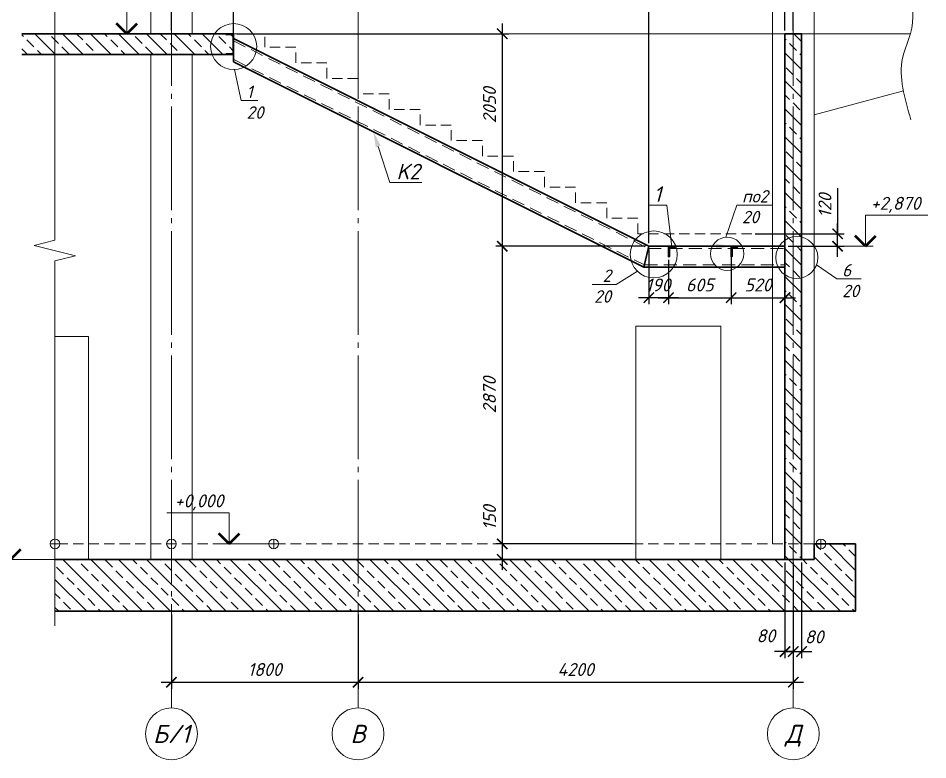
# Model space of a CAD drawing. Header units: millimetres. Extents: x -79646 to 95064, y -231229 to -58107.
# Drawn here: x -65507 to -56730, y -145789 to -138636 of the extents above; entities that cross this region are included whole.
import ezdxf
from ezdxf import colors
from ezdxf.entities.mleader import LeaderData, LeaderLine
from ezdxf.enums import TextEntityAlignment as Align
from ezdxf.math import Vec2, Vec3

# ---------------------------------------------------------------- set-up
doc = ezdxf.new("R2010")
doc.units = ezdxf.units.MM
doc.header["$PDMODE"] = 3
for name, pattern in [('DASHED2', [0.375, 0.25, -0.125]), ('GOST2.303 5', [24, 20, -1.5, 1, -1.5]), ('HIDDEN', [0.375, 0.25, -0.125])]:
    doc.linetypes.add(name, pattern=pattern)
doc.layers.get('0').update_dxf_attribs({"lineweight": 5})
doc.layers.get('Defpoints').update_dxf_attribs({"lineweight": 0})
for name, color, linetype, lineweight in [('#Dimensions', 7, 'Continuous', 9), ('#Бетон вид', 22, 'Continuous', 18), ('#Бетон разрез', 22, 'Continuous', 30), ('#Выноски', 7, 'Continuous', 15), ('#Оси', 7, 'Continuous', 9), ('#разм', 7, 'Continuous', 9), ('A-okno', 7, 'Continuous', 0), ('k_ Металл', 1, 'Continuous', 30), ('k_ Металл_вид', 1, 'Continuous', 18)]:
    doc.layers.add(name, color=color, linetype=linetype, lineweight=lineweight)
doc.layers.add('Штриховка', color=252, linetype='Continuous', lineweight=5, true_color=0x696969)
doc.styles.add('ESKDW', font='eskdw.shx', dxfattribs={"oblique": 15})
doc.styles.add('STEP PR', font='isocpeui.ttf')
doc.dimstyles.new('SPDS', dxfattribs={"dimscale": 50, "dimtxt": 2.5, "dimasz": 2, "dimexe": 1.25, "dimexo": 0.625, "dimtad": 1, "dimdec": 0, "dimrnd": 0.001, "dimtxsty": 'ESKDW', "dimblk": 'ARCHTICK', "dimcen": 2.5, "dimdle": 2, "dimclrd": 256, "dimclre": 256, "dimclrt": 7, "dimadec": 0, "dimazin": 2, "dimtfac": 0.75, "dimtdec": 0, "dimtmove": 1, "dimatfit": 3, "dimfxl": 1, "dimtolj": 1, "dimarcsym": 1})
doc.dimstyles.new('высотные отметки', dxfattribs={"dimtxt": 500, "dimasz": 100, "dimexe": 100, "dimexo": 0.625, "dimgap": 50, "dimtad": 1, "dimtih": 1, "dimtoh": 1, "dimdec": 3, "dimlfac": 0.001, "dimrnd": 0.005, "dimzin": 9, "dimtxsty": 'STEP PR', "dimblk": 'NONE', "dimcen": 100, "dimdle": 100, "dimse1": 1, "dimse2": 1, "dimsd1": 1, "dimsd2": 1, "dimadec": 0, "dimazin": 0, "dimtfac": 1, "dimtdec": 3, "dimtmove": 0, "dimatfit": 2, "dimldrblk": 'NONE', "dimfxl": 1, "dimarcsym": 0})

# ---------------------------------------------------------------- blocks, each defined once
blk = doc.blocks.new('*U20')
for p, q in [((0, 0), (0, 200)), ((0, 200), (76, 200)), ((5.2, 19.7), (5.2, 180.3)), ((72.2, 192.5), (14.3, 189.8)), ((76, 200), (76, 196.5)), ((76, 0), (0, 0)), ((72.2, 7.5), (14.3, 10.2)), ((76, 3.5), (76, 0))]:
    blk.add_line(p, q)
for centre, radius, start, end in [((14.7, 180.3), 9.5, 92.70236, 180), ((72, 196.5), 4, 272.70236, 360), ((14.7, 19.7), 9.5, 180, 267.29764), ((72, 3.5), 4, 0, 87.29764)]:
    blk.add_arc(centre, radius, start, end)
blk = doc.blocks.new('*U24')
at = {"color": 0, "linetype": 'ByBlock', "lineweight": -2}
for p, q in [((21.991, 0), (22.303, 1.25)), ((22.303, 1.25), (22.928, -1.25)), ((21.991, 0), (0, 0)), ((22.928, -1.25), (23.241, 0)), ((45.231, 0), (23.241, 0))]:
    blk.add_line(p, q, dxfattribs=at)
blk = doc.blocks.new('_ArchTick')
at = {"color": 0, "linetype": 'ByBlock', "const_width": 0.15}
blk.add_lwpolyline([(-0.5, -0.5), (0.5, 0.5)], dxfattribs=at)
blk = doc.blocks.new('*D30')
at = {"layer": '#Dimensions', "lineweight": -2, "transparency": 16777216}
for p, q in [((-64027.9, -144387.1), (-64027.9, -145103)), ((-62227.9, -144387.1), (-62227.9, -145103)), ((-64127.9, -145040.5), (-62127.9, -145040.5))]:
    blk.add_line(p, q, dxfattribs=at)
at = {"layer": 'Defpoints', "color": 0, "lineweight": 0, "transparency": 16777216}
for p in [(-64027.9, -144355.8), (-62227.9, -144355.8), (-62227.9, -145040.5)]:
    blk.add_point(p, dxfattribs=at)
at = {"layer": '#Dimensions', "lineweight": -2, "transparency": 16777216, "xscale": 100, "yscale": 100, "zscale": 100, "rotation": 180}
blk.add_blockref('_ArchTick', (-64027.9, -145040.5), dxfattribs=at)
at = {"layer": '#Dimensions', "lineweight": -2, "transparency": 16777216, "xscale": 100, "yscale": 100, "zscale": 100}
blk.add_blockref('_ArchTick', (-62227.9, -145040.5), dxfattribs=at)
at = {"layer": '#Dimensions', "transparency": 16777216, "insert": (-63127.9, -144918), "char_height": 125, "attachment_point": 5, "style": 'STEP PR'}
blk.add_mtext('\\A1;1800', dxfattribs=at)
blk = doc.blocks.new('*D31')
at = {"layer": '#Dimensions', "lineweight": -2, "transparency": 16777216}
for p, q in [((-62227.9, -144387.1), (-62227.9, -145103)), ((-58027.9, -144387.1), (-58027.9, -145103)), ((-62327.9, -145040.5), (-57927.9, -145040.5))]:
    blk.add_line(p, q, dxfattribs=at)
at = {"layer": 'Defpoints', "color": 0, "lineweight": 0, "transparency": 16777216}
for p in [(-62227.9, -144355.8), (-58027.9, -144355.8), (-58027.9, -145040.5)]:
    blk.add_point(p, dxfattribs=at)
at = {"layer": '#Dimensions', "lineweight": -2, "transparency": 16777216, "xscale": 100, "yscale": 100, "zscale": 100, "rotation": 180}
blk.add_blockref('_ArchTick', (-62227.9, -145040.5), dxfattribs=at)
at = {"layer": '#Dimensions', "lineweight": -2, "transparency": 16777216, "xscale": 100, "yscale": 100, "zscale": 100}
blk.add_blockref('_ArchTick', (-58027.9, -145040.5), dxfattribs=at)
at = {"layer": '#Dimensions', "transparency": 16777216, "insert": (-60127.9, -144918), "char_height": 125, "attachment_point": 5, "style": 'STEP PR'}
blk.add_mtext('\\A1;4200', dxfattribs=at)
blk = doc.blocks.new('*D29')
at = {"layer": 'Defpoints', "color": 0, "lineweight": 0, "ltscale": 3, "transparency": 16777216}
for p in [(4574327, -914160), (4576313, -914160, 0), (4576313, -924000)]:
    blk.add_point(p, dxfattribs=at)
at = {"layer": '#разм', "color": 0, "ltscale": 3, "transparency": 16777216, "insert": (4574872, -913360), "char_height": 250, "attachment_point": 5, "style": 'STEP PR'}
blk.add_mtext('+4,920', dxfattribs=at)
blk = doc.blocks.new('_None')
blk = doc.blocks.new('*D34')
at = {"layer": 'Defpoints', "color": 0, "lineweight": 0, "ltscale": 3, "transparency": 16777216}
for p in [(4574340, -924000), (4576313, -924000), (4576313, -924000, 0)]:
    blk.add_point(p, dxfattribs=at)
at = {"layer": '#разм', "color": 0, "ltscale": 3, "transparency": 16777216, "insert": (4574872, -923200), "char_height": 250, "attachment_point": 5, "style": 'STEP PR'}
blk.add_mtext('+0,000', dxfattribs=at)
blk = doc.blocks.new('*D39')
at = {"layer": 'Defpoints', "color": 0, "lineweight": 0, "ltscale": 3, "transparency": 16777216}
for p in [(4574313, -924300), (4576313, -924300, 0), (4576313, -924600)]:
    blk.add_point(p, dxfattribs=at)
at = {"layer": '#разм', "color": 0, "ltscale": 3, "transparency": 16777216, "insert": (4574821, -923500), "char_height": 250, "attachment_point": 5, "style": 'STEP PR'}
blk.add_mtext('-0,150', dxfattribs=at)
blk = doc.blocks.new('*D169')
at = {"layer": 'Defpoints', "color": 0, "lineweight": 0, "ltscale": 3, "transparency": 16777216}
for p in [(4576313, -918260, 0), (4577223, -918260), (4576313, -924000)]:
    blk.add_point(p, dxfattribs=at)
at = {"layer": '#разм', "color": 0, "ltscale": 3, "transparency": 16777216, "insert": (4577755, -917460), "char_height": 250, "attachment_point": 5, "style": 'STEP PR'}
blk.add_mtext('+2,870', dxfattribs=at)
blk = doc.blocks.new('*D41')
at = {"layer": '#Dimensions', "lineweight": -2, "transparency": 16777216}
for p, q in [((-57599.8, -140274.2), (-57599.8, -140715.8)), ((-57599.8, -140935.8), (-57599.8, -140615.8)), ((-58396.6, -140715.8), (-57537.3, -140715.8)), ((-58076.6, -140835.8), (-57537.3, -140835.8))]:
    blk.add_line(p, q, dxfattribs=at)
at = {"layer": 'Defpoints', "color": 0, "lineweight": 0, "transparency": 16777216}
for p in [(-58427.9, -140715.8), (-57599.8, -140715.8), (-58107.9, -140835.8)]:
    blk.add_point(p, dxfattribs=at)
at = {"layer": '#Dimensions', "lineweight": -2, "transparency": 16777216, "xscale": 100, "yscale": 100, "zscale": 100}
for p, rotation in [((-57599.8, -140715.8), 90), ((-57599.8, -140835.8), 270)]:
    blk.add_blockref('_ArchTick', p, dxfattribs=dict(at, rotation=rotation))
at = {"layer": '#Dimensions', "transparency": 16777216, "insert": (-57722.3, -140442.5), "char_height": 125, "attachment_point": 5, "rotation": 90, "style": 'STEP PR'}
blk.add_mtext('\\A1;120', dxfattribs=at)
blk = doc.blocks.new('*D53')
at = {"layer": '#Dimensions', "lineweight": -2, "transparency": 16777216}
for p, q in [((-58627.9, -140867.1), (-58627.9, -141393.7)), ((-58107.9, -140867.1), (-58107.9, -141393.7)), ((-58727.9, -141331.2), (-58007.9, -141331.2))]:
    blk.add_line(p, q, dxfattribs=at)
at = {"layer": 'Defpoints', "color": 0, "lineweight": 0, "transparency": 16777216}
for p in [(-58627.9, -140835.8), (-58107.9, -140835.8), (-58107.9, -141331.2)]:
    blk.add_point(p, dxfattribs=at)
at = {"layer": '#Dimensions', "lineweight": -2, "transparency": 16777216, "xscale": 100, "yscale": 100, "zscale": 100, "rotation": 180}
blk.add_blockref('_ArchTick', (-58627.9, -141331.2), dxfattribs=at)
at = {"layer": '#Dimensions', "lineweight": -2, "transparency": 16777216, "xscale": 100, "yscale": 100, "zscale": 100}
blk.add_blockref('_ArchTick', (-58107.9, -141331.2), dxfattribs=at)
at = {"layer": '#Dimensions', "transparency": 16777216, "insert": (-58367.9, -141208.7), "char_height": 125, "attachment_point": 5, "style": 'STEP PR'}
blk.add_mtext('\\A1;520', dxfattribs=at)
blk = doc.blocks.new('*D55')
at = {"layer": '#Dimensions', "lineweight": -2, "transparency": 16777216}
for p, q in [((-59422.1, -140867.1), (-59422.1, -141393.7)), ((-59232.1, -140967.1), (-59232.1, -141393.7)), ((-59132.1, -141331.2), (-59522.1, -141331.2))]:
    blk.add_line(p, q, dxfattribs=at)
at = {"layer": 'Defpoints', "color": 0, "lineweight": 0, "transparency": 16777216}
for p in [(-59422.1, -140835.8), (-59232.1, -140935.8), (-59422.1, -141331.2)]:
    blk.add_point(p, dxfattribs=at)
at = {"layer": '#Dimensions', "lineweight": -2, "transparency": 16777216, "xscale": 100, "yscale": 100, "zscale": 100, "rotation": 180}
blk.add_blockref('_ArchTick', (-59422.1, -141331.2), dxfattribs=at)
at = {"layer": '#Dimensions', "lineweight": -2, "transparency": 16777216, "xscale": 100, "yscale": 100, "zscale": 100}
blk.add_blockref('_ArchTick', (-59232.1, -141331.2), dxfattribs=at)
at = {"layer": '#Dimensions', "transparency": 16777216, "insert": (-59332.1, -141208.7), "char_height": 125, "attachment_point": 5, "style": 'STEP PR'}
blk.add_mtext('\\A1;190', dxfattribs=at)
blk = doc.blocks.new('*U260')
at = {"color": 0, "linetype": 'ByBlock', "lineweight": -2}
for p, q in [((-10, 20), (-10, 96.7)), ((0, 100), (-6.7, 100)), ((0, 0), (0, 100)), ((-63, 0), (-63, 6.7)), ((-63, 0), (0, 0)), ((-59.7, 10), (-20, 10))]:
    blk.add_line(p, q, dxfattribs=at)
for centre, radius, start, end in [((-6.7, 96.7), 3.3, 89.04503, 179.97781), ((-59.7, 6.7), 3.3, 90, 180), ((-20, 20), 10, 270, 0)]:
    blk.add_arc(centre, radius, start, end, dxfattribs=at)
blk = doc.blocks.new('*D679')
at = {"layer": '#Dimensions', "lineweight": -2, "transparency": 16777216}
for p, q in [((-58107.9, -143887.1), (-58107.9, -144807.4)), ((-58027.9, -143887.1), (-58027.9, -144807.4)), ((-58107.9, -144744.9), (-58207.9, -144744.9)), ((-58107.9, -144744.9), (-58027.9, -144744.9)), ((-58027.9, -144744.9), (-57927.9, -144744.9))]:
    blk.add_line(p, q, dxfattribs=at)
at = {"layer": 'Defpoints', "color": 0, "lineweight": 0, "transparency": 16777216}
for p in [(-58107.9, -143855.8), (-58027.9, -143855.8), (-58027.9, -144744.9)]:
    blk.add_point(p, dxfattribs=at)
at = {"layer": '#Dimensions', "lineweight": -2, "transparency": 16777216, "xscale": 100, "yscale": 100, "zscale": 100}
blk.add_blockref('_ArchTick', (-58107.9, -144744.9), dxfattribs=at)
at = {"layer": '#Dimensions', "lineweight": -2, "transparency": 16777216, "xscale": 100, "yscale": 100, "zscale": 100, "rotation": 180}
blk.add_blockref('_ArchTick', (-58027.9, -144744.9), dxfattribs=at)
at = {"layer": '#Dimensions', "transparency": 16777216, "insert": (-58292.1, -144592.9), "char_height": 125, "attachment_point": 5, "style": 'STEP PR'}
blk.add_mtext('\\A1;80', dxfattribs=at)
blk = doc.blocks.new('*D680')
at = {"layer": '#Dimensions', "lineweight": -2, "transparency": 16777216}
for p, q in [((-58027.9, -143887.1), (-58027.9, -144807.4)), ((-57947.9, -143887.1), (-57947.9, -144807.4)), ((-58027.9, -144744.9), (-58127.9, -144744.9)), ((-58027.9, -144744.9), (-57947.9, -144744.9)), ((-57947.9, -144744.9), (-57847.9, -144744.9))]:
    blk.add_line(p, q, dxfattribs=at)
at = {"layer": 'Defpoints', "color": 0, "lineweight": 0, "transparency": 16777216}
for p in [(-58027.9, -143855.8), (-57947.9, -143855.8), (-57947.9, -144744.9)]:
    blk.add_point(p, dxfattribs=at)
at = {"layer": '#Dimensions', "lineweight": -2, "transparency": 16777216, "xscale": 100, "yscale": 100, "zscale": 100}
blk.add_blockref('_ArchTick', (-58027.9, -144744.9), dxfattribs=at)
at = {"layer": '#Dimensions', "lineweight": -2, "transparency": 16777216, "xscale": 100, "yscale": 100, "zscale": 100, "rotation": 180}
blk.add_blockref('_ArchTick', (-57947.9, -144744.9), dxfattribs=at)
at = {"layer": '#Dimensions', "transparency": 16777216, "insert": (-57825.9, -144603), "char_height": 125, "attachment_point": 5, "style": 'STEP PR'}
blk.add_mtext('\\A1;80', dxfattribs=at)
blk = doc.blocks.new('*D681')
at = {"layer": '#Dimensions', "lineweight": -2, "transparency": 16777216}
for p, q in [((-60836.2, -138685.8), (-60836.2, -140935.8)), ((-63396.6, -138785.8), (-60773.7, -138785.8)), ((-59453.3, -140835.8), (-60898.7, -140835.8))]:
    blk.add_line(p, q, dxfattribs=at)
at = {"layer": 'Defpoints', "color": 0, "lineweight": 0, "transparency": 16777216}
for p in [(-63427.9, -138785.8), (-60836.2, -140835.8), (-59422.1, -140835.8)]:
    blk.add_point(p, dxfattribs=at)
at = {"layer": '#Dimensions', "lineweight": -2, "transparency": 16777216, "xscale": 100, "yscale": 100, "zscale": 100}
for p, rotation in [((-60836.2, -138785.8), 90), ((-60836.2, -140835.8), 270)]:
    blk.add_blockref('_ArchTick', p, dxfattribs=dict(at, rotation=rotation))
at = {"layer": '#Dimensions', "transparency": 16777216, "insert": (-60958.7, -139475.2), "char_height": 125, "attachment_point": 5, "rotation": 90, "style": 'STEP PR'}
blk.add_mtext('\\A1;2050', dxfattribs=at)
blk = doc.blocks.new('*D682')
at = {"layer": '#Dimensions', "lineweight": -2, "transparency": 16777216}
for p, q in [((-60836.2, -140735.8), (-60836.2, -143805.8)), ((-59453.3, -140835.8), (-60898.7, -140835.8)), ((-59579.1, -143705.8), (-60898.7, -143705.8))]:
    blk.add_line(p, q, dxfattribs=at)
at = {"layer": 'Defpoints', "color": 0, "lineweight": 0, "transparency": 16777216}
for p in [(-59422.1, -140835.8), (-60836.2, -143705.8), (-59547.9, -143705.8)]:
    blk.add_point(p, dxfattribs=at)
at = {"layer": '#Dimensions', "lineweight": -2, "transparency": 16777216, "xscale": 100, "yscale": 100, "zscale": 100}
for p, rotation in [((-60836.2, -140835.8), 90), ((-60836.2, -143705.8), 270)]:
    blk.add_blockref('_ArchTick', p, dxfattribs=dict(at, rotation=rotation))
at = {"layer": '#Dimensions', "transparency": 16777216, "insert": (-60959.5, -142270.8), "char_height": 125, "attachment_point": 5, "rotation": 90, "style": 'STEP PR'}
blk.add_mtext('\\A1;2870', dxfattribs=at)
blk = doc.blocks.new('*D683')
at = {"layer": '#Dimensions', "lineweight": -2, "transparency": 16777216}
for p, q in [((-60836.2, -143605.8), (-60836.2, -143955.8)), ((-59579.1, -143705.8), (-60898.7, -143705.8)), ((-59579.1, -143855.8), (-60898.7, -143855.8))]:
    blk.add_line(p, q, dxfattribs=at)
at = {"layer": 'Defpoints', "color": 0, "lineweight": 0, "transparency": 16777216}
for p in [(-59547.9, -143705.8), (-60836.2, -143855.8), (-59547.9, -143855.8)]:
    blk.add_point(p, dxfattribs=at)
at = {"layer": '#Dimensions', "lineweight": -2, "transparency": 16777216, "xscale": 100, "yscale": 100, "zscale": 100}
for p, rotation in [((-60836.2, -143705.8), 90), ((-60836.2, -143855.8), 270)]:
    blk.add_blockref('_ArchTick', p, dxfattribs=dict(at, rotation=rotation))
at = {"layer": '#Dimensions', "transparency": 16777216, "insert": (-60958.7, -143453.4), "char_height": 125, "attachment_point": 5, "rotation": 90, "style": 'STEP PR'}
blk.add_mtext('\\A1;150', dxfattribs=at)
blk = doc.blocks.new('*D684')
at = {"layer": '#Dimensions', "lineweight": -2, "transparency": 16777216}
for p, q in [((-63527.9, -138213.4), (-59322.1, -138213.4)), ((-63427.9, -139025.3), (-63427.9, -138150.9)), ((-59422.1, -140804.6), (-59422.1, -138150.9))]:
    blk.add_line(p, q, dxfattribs=at)
at = {"layer": 'Defpoints', "color": 0, "lineweight": 0, "transparency": 16777216}
for p in [(-59422.1, -138213.4), (-63427.9, -139056.5), (-59422.1, -140835.8)]:
    blk.add_point(p, dxfattribs=at)
at = {"layer": '#Dimensions', "lineweight": -2, "transparency": 16777216, "xscale": 100, "yscale": 100, "zscale": 100, "rotation": 180}
blk.add_blockref('_ArchTick', (-63427.9, -138213.4), dxfattribs=at)
at = {"layer": '#Dimensions', "lineweight": -2, "transparency": 16777216, "xscale": 100, "yscale": 100, "zscale": 100}
blk.add_blockref('_ArchTick', (-59422.1, -138213.4), dxfattribs=at)
at = {"layer": '#Dimensions', "transparency": 16777216, "insert": (-61425, -138090.9), "char_height": 125, "attachment_point": 5, "style": 'STEP PR'}
blk.add_mtext('\\A1;4005', dxfattribs=at)
blk = doc.blocks.new('*D685')
at = {"layer": '#Dimensions', "lineweight": -2, "transparency": 16777216}
for p, q in [((-59522.1, -138213.4), (-58007.9, -138213.4)), ((-59422.1, -140804.6), (-59422.1, -138150.9)), ((-58107.9, -138754.6), (-58107.9, -138150.9))]:
    blk.add_line(p, q, dxfattribs=at)
at = {"layer": 'Defpoints', "color": 0, "lineweight": 0, "transparency": 16777216}
for p in [(-58107.9, -138213.4), (-58107.9, -138785.8), (-59422.1, -140835.8)]:
    blk.add_point(p, dxfattribs=at)
at = {"layer": '#Dimensions', "lineweight": -2, "transparency": 16777216, "xscale": 100, "yscale": 100, "zscale": 100, "rotation": 180}
blk.add_blockref('_ArchTick', (-59422.1, -138213.4), dxfattribs=at)
at = {"layer": '#Dimensions', "lineweight": -2, "transparency": 16777216, "xscale": 100, "yscale": 100, "zscale": 100}
blk.add_blockref('_ArchTick', (-58107.9, -138213.4), dxfattribs=at)
at = {"layer": '#Dimensions', "transparency": 16777216, "insert": (-58765, -138090.9), "char_height": 125, "attachment_point": 5, "style": 'STEP PR'}
blk.add_mtext('\\A1;1315', dxfattribs=at)
blk = doc.blocks.new('*D821')
at = {"layer": '#Dimensions', "lineweight": -2, "transparency": 16777216}
for p, q in [((-59232.1, -140967.1), (-59232.1, -141393.7)), ((-58627.9, -140967.1), (-58627.9, -141393.7)), ((-59332.1, -141331.2), (-58527.9, -141331.2))]:
    blk.add_line(p, q, dxfattribs=at)
at = {"layer": 'Defpoints', "color": 0, "lineweight": 0, "transparency": 16777216}
for p in [(-59232.1, -140935.8), (-58627.9, -140935.8), (-58627.9, -141331.2)]:
    blk.add_point(p, dxfattribs=at)
at = {"layer": '#Dimensions', "lineweight": -2, "transparency": 16777216, "xscale": 100, "yscale": 100, "zscale": 100, "rotation": 180}
blk.add_blockref('_ArchTick', (-59232.1, -141331.2), dxfattribs=at)
at = {"layer": '#Dimensions', "lineweight": -2, "transparency": 16777216, "xscale": 100, "yscale": 100, "zscale": 100}
blk.add_blockref('_ArchTick', (-58627.9, -141331.2), dxfattribs=at)
at = {"layer": '#Dimensions', "transparency": 16777216, "insert": (-58930, -141208.7), "char_height": 125, "attachment_point": 5, "style": 'STEP PR'}
blk.add_mtext('\\A1;605', dxfattribs=at)
blk = doc.blocks.new('*D822')
at = {"layer": '#Dimensions', "lineweight": -2, "transparency": 16777216}
for p, q in [((-58107.9, -138213.4), (-58207.9, -138213.4)), ((-58107.9, -138754.6), (-58107.9, -138150.9)), ((-58107.9, -138213.4), (-58027.9, -138213.4)), ((-58027.9, -138754.6), (-58027.9, -138150.9)), ((-58027.9, -138213.4), (-57927.9, -138213.4))]:
    blk.add_line(p, q, dxfattribs=at)
at = {"layer": 'Defpoints', "color": 0, "lineweight": 0, "transparency": 16777216}
for p in [(-58027.9, -138213.4), (-58107.9, -138785.8), (-58027.9, -138785.8)]:
    blk.add_point(p, dxfattribs=at)
at = {"layer": '#Dimensions', "lineweight": -2, "transparency": 16777216, "xscale": 100, "yscale": 100, "zscale": 100}
blk.add_blockref('_ArchTick', (-58107.9, -138213.4), dxfattribs=at)
at = {"layer": '#Dimensions', "lineweight": -2, "transparency": 16777216, "xscale": 100, "yscale": 100, "zscale": 100, "rotation": 180}
blk.add_blockref('_ArchTick', (-58027.9, -138213.4), dxfattribs=at)
at = {"layer": '#Dimensions', "transparency": 16777216, "insert": (-57927.9, -138090.9), "char_height": 125, "attachment_point": 5, "style": 'STEP PR'}
blk.add_mtext('\\A1;80', dxfattribs=at)
blk = doc.blocks.new('*D823')
at = {"layer": '#Dimensions', "lineweight": -2, "transparency": 16777216}
for p, q in [((-63327.9, -138213.4), (-64127.9, -138213.4)), ((-64027.9, -138754.6), (-64027.9, -138150.9)), ((-63427.9, -138754.6), (-63427.9, -138150.9))]:
    blk.add_line(p, q, dxfattribs=at)
at = {"layer": 'Defpoints', "color": 0, "lineweight": 0, "transparency": 16777216}
for p in [(-64027.9, -138213.4), (-64027.9, -138785.8), (-63427.9, -138785.8)]:
    blk.add_point(p, dxfattribs=at)
at = {"layer": '#Dimensions', "lineweight": -2, "transparency": 16777216, "xscale": 100, "yscale": 100, "zscale": 100, "rotation": 180}
blk.add_blockref('_ArchTick', (-64027.9, -138213.4), dxfattribs=at)
at = {"layer": '#Dimensions', "lineweight": -2, "transparency": 16777216, "xscale": 100, "yscale": 100, "zscale": 100}
blk.add_blockref('_ArchTick', (-63427.9, -138213.4), dxfattribs=at)
at = {"layer": '#Dimensions', "transparency": 16777216, "insert": (-63727.9, -138090.9), "char_height": 125, "attachment_point": 5, "style": 'STEP PR'}
blk.add_mtext('\\A1;600', dxfattribs=at)
blk = doc.blocks.new('*U28')
at = {"layer": '#разм', "ltscale": 100, "elevation": 0}
for points in [[(4575453.9815, -913560.2763), (4574252.0497, -913560.2763)], [(4575453.9815, -914160.2763), (4575453.9815, -913560.2763)], [(4576313.4569, -914160.2763), (4575303.9815, -914160.2763)]]:
    blk.add_lwpolyline(points, dxfattribs=at)
at = {"layer": 'A-okno', "color": 0, "lineweight": 50, "ltscale": 100, "elevation": 0}
for points in [[(4575453.9815, -914160.2763), (4575253.9816, -913960.2764)], [(4575453.9815, -914160.2763), (4575653.9814, -913960.2764)]]:
    blk.add_lwpolyline(points, dxfattribs=at)
at = {"layer": 'Defpoints', "color": 253, "ltscale": 3, "elevation": 0}
blk.add_lwpolyline([(4576219.8409, -924000.2763), (4576407.0728, -924000.2763)], dxfattribs=at)
at = {"layer": 'Defpoints', "color": 253, "lineweight": 15, "ltscale": 3, "elevation": 0}
blk.add_lwpolyline([(4576313.4569, -923906.6603), (4576313.4569, -924093.8923)], dxfattribs=at)
at = {"layer": 'Defpoints', "color": 253, "lineweight": 15, "ltscale": 3}
blk.add_circle((4576313.4569, -924000.2763, 0), 93.616, dxfattribs=at)
at = {"layer": '#разм', "ltscale": 3}
dim = blk.add_linear_dim(base=(4574327.168, -914160.2763), p1=(4576313.4569, -924000.4215), p2=(4576313.4569, -914160.2763, 0), angle=90, dimstyle='высотные отметки', override={"dimtxt": 250, "dimlfac": 0.0005, "dimrnd": 0.005, "dimzin": 1, "dimpost": '+<>'}, dxfattribs=at)
dim.commit()
dim.dimension.update_dxf_attribs({"geometry": '*D29', "text_midpoint": (4574872.0543, -913560.2763), "dimtype": 160})
blk = doc.blocks.new('*U33')
at = {"layer": '#разм', "ltscale": 100, "elevation": 0}
for points in [[(4575453.9815, -923400.2763), (4574252.0497, -923400.2763)], [(4575453.9815, -924000.2763), (4575453.9815, -923400.2763)], [(4576313.4569, -924000.2763), (4575303.9815, -924000.2763)]]:
    blk.add_lwpolyline(points, dxfattribs=at)
at = {"layer": 'A-okno', "color": 0, "lineweight": 50, "ltscale": 100, "elevation": 0}
for points in [[(4575453.9815, -924000.2763), (4575253.9816, -923800.2764)], [(4575453.9815, -924000.2763), (4575653.9814, -923800.2764)]]:
    blk.add_lwpolyline(points, dxfattribs=at)
at = {"layer": 'Defpoints', "color": 253, "ltscale": 3, "elevation": 0}
blk.add_lwpolyline([(4576219.8409, -924000.2763), (4576407.0728, -924000.2763)], dxfattribs=at)
at = {"layer": 'Defpoints', "color": 253, "lineweight": 15, "ltscale": 3, "elevation": 0}
blk.add_lwpolyline([(4576313.4569, -923906.6603), (4576313.4569, -924093.8923)], dxfattribs=at)
at = {"layer": 'Defpoints', "color": 253, "lineweight": 15, "ltscale": 3}
blk.add_circle((4576313.4569, -924000.2763, 0), 93.616, dxfattribs=at)
at = {"layer": '#разм', "ltscale": 3}
dim = blk.add_linear_dim(base=(4574340.0468, -924000.2763), p1=(4576313.4569, -924000.4215), p2=(4576313.4569, -924000.2763, 0), angle=90, dimstyle='высотные отметки', override={"dimtxt": 250, "dimlfac": 0.0005, "dimrnd": 0.005, "dimzin": 1, "dimpost": '+<>'}, dxfattribs=at)
dim.commit()
dim.dimension.update_dxf_attribs({"geometry": '*D34', "text_midpoint": (4574872.0543, -923400.2763), "dimtype": 160})
blk = doc.blocks.new('*U37')
at = {"layer": '#разм', "ltscale": 100, "elevation": 0}
for points in [[(4575453.9815, -923700.1311), (4574252.0497, -923700.1311)], [(4575453.9815, -924300.1311), (4575453.9815, -923700.1311)], [(4576313.4569, -924300.1311), (4575303.9815, -924300.1311)]]:
    blk.add_lwpolyline(points, dxfattribs=at)
at = {"layer": '#разм', "lineweight": 50, "ltscale": 100, "elevation": 0}
for points in [[(4575453.9815, -924300.1311), (4575253.9816, -924100.1312)], [(4575453.9815, -924300.1311), (4575653.9814, -924100.1312)]]:
    blk.add_lwpolyline(points, dxfattribs=at)
at = {"layer": 'Defpoints', "color": 253, "lineweight": 15, "ltscale": 3, "elevation": 0}
for points in [[(4576313.4569, -923625.6673), (4576313.4569, -924374.5949)], [(4576313.4569, -923906.6603), (4576313.4569, -924093.8923)]]:
    blk.add_lwpolyline(points, dxfattribs=at)
at = {"layer": 'Defpoints', "color": 253, "ltscale": 3, "elevation": 0}
blk.add_lwpolyline([(4576219.8409, -924000.2763), (4576407.0728, -924000.2763)], dxfattribs=at)
at = {"layer": 'Defpoints', "color": 253, "lineweight": 15, "ltscale": 3}
blk.add_circle((4576313.4569, -924000.2763, 0), 93.616, dxfattribs=at)
at = {"layer": '#разм', "ltscale": 3}
dim = blk.add_linear_dim(base=(4574313.1732, -924300.1311), p1=(4576313.4569, -924600.4215), p2=(4576313.4569, -924300.1311, 0), angle=90, dimstyle='высотные отметки', override={"dimtxt": 250, "dimlfac": 0.0005, "dimrnd": 0.005, "dimzin": 1, "dimpost": '-<>'}, dxfattribs=at)
dim.commit()
dim.dimension.update_dxf_attribs({"geometry": '*D39', "text_midpoint": (4574820.8436, -923700.1311), "dimtype": 160})
blk = doc.blocks.new('*U168')
at = {"layer": '#разм', "ltscale": 100, "elevation": 0}
for points in [[(4577172.9323, -917660.2763), (4578374.8641, -917660.2763)], [(4577172.9323, -918260.2763), (4577172.9323, -917660.2763)], [(4576313.4569, -918260.2763), (4577322.9323, -918260.2763)]]:
    blk.add_lwpolyline(points, dxfattribs=at)
at = {"layer": 'A-okno', "color": 0, "lineweight": 50, "ltscale": 100, "elevation": 0}
for points in [[(4577172.9323, -918260.2763), (4576972.9324, -918060.2764)], [(4577172.9323, -918260.2763), (4577372.9322, -918060.2764)]]:
    blk.add_lwpolyline(points, dxfattribs=at)
at = {"layer": 'Defpoints', "color": 253, "ltscale": 3, "elevation": 0}
blk.add_lwpolyline([(4576219.8409, -924000.2763), (4576407.0728, -924000.2763)], dxfattribs=at)
at = {"layer": 'Defpoints', "color": 253, "lineweight": 15, "ltscale": 3, "elevation": 0}
blk.add_lwpolyline([(4576313.4569, -923906.6603), (4576313.4569, -924093.8923)], dxfattribs=at)
at = {"layer": 'Defpoints', "color": 253, "lineweight": 15, "ltscale": 3}
blk.add_circle((4576313.4569, -924000.2763, 0), 93.616, dxfattribs=at)
at = {"layer": '#разм', "ltscale": 3}
dim = blk.add_linear_dim(base=(4577222.8519, -918260.2763), p1=(4576313.4569, -924000.4215), p2=(4576313.4569, -918260.2763, 0), angle=90, dimstyle='высотные отметки', override={"dimtxt": 250, "dimlfac": 0.0005, "dimrnd": 0.005, "dimzin": 1, "dimpost": '+<>'}, dxfattribs=at)
dim.commit()
dim.dimension.update_dxf_attribs({"geometry": '*D169', "text_midpoint": (4577754.8594, -917660.2763), "dimtype": 160})

msp = doc.modelspace()

# ---------------------------------------------------------------- hatches: boundary and pattern name
at = {"layer": 'Штриховка'}
h = msp.add_hatch(dxfattribs=at)
h.set_pattern_fill('ANSI33', color=256, scale=30, angle=-90)
h.set_pattern_definition([(315, (-14201.58, 0), (134.70384, 134.70384), []), (315, (-14201.58, -134.7), (134.70384, 134.70384), [95.25, -47.625])])
edge = h.paths.add_edge_path()
edge.add_arc((-63442.59702, -138805.55137), 9.5, 0, 87.297644821)
edge.add_line((-63442.14911, -138796.06193), (-63500.08561, -138793.32733))
edge.add_arc((-63499.89702, -138789.33178), 4, 180, 267.297644821, ccw=False)
edge.add_line((-63503.89702, -138789.33178), (-63503.89702, -138785.81831))
edge.add_line((-63503.89702, -138785.81831), (-63545.82628, -138785.81831))
edge.add_line((-63545.82628, -138785.81831), (-64347.89702, -138785.81831))
edge.add_line((-64347.89702, -138785.81831), (-64347.89702, -138985.81831))
edge.add_line((-64347.89702, -138985.81831), (-63503.89702, -138985.81831))
edge.add_line((-63503.89702, -138985.81831), (-63503.89702, -138982.30485))
edge.add_arc((-63499.89702, -138982.30485), 4, 92.702355179, 180, ccw=False)
edge.add_line((-63500.08561, -138978.30929), (-63442.14911, -138975.57469))
edge.add_arc((-63442.59702, -138966.08526), 9.5, 272.702355179, 360)
edge.add_line((-63433.09702, -138966.08526), (-63433.09702, -138832.90035))
edge.add_line((-63433.09702, -138832.90035), (-63433.09702, -138805.55137))
h.paths.add_polyline_path([(-64347.89702, -138785.81831), (-65472.57608, -138785.81831), (-65472.57608, -138985.81831), (-64347.89702, -138985.81831)])
h = msp.add_hatch(dxfattribs=at)
h.set_pattern_fill('ANSI33', color=256, scale=30, angle=-90)
h.set_pattern_definition([(315, (-13881.58, 0), (134.70384, 134.70384), []), (315, (-13881.58, -134.7), (134.70384, 134.70384), [95.25, -47.625])])
h.paths.add_polyline_path([(-58027.89702, -138785.81831), (-58107.89702, -138785.81831), (-58107.89702, -143855.81831), (-62227.89702, -143855.81831), (-62227.89702, -144355.81831), (-58027.89702, -144355.81831)])
h.paths.add_polyline_path([(-57947.89702, -138985.81831), (-57947.89702, -138785.81831), (-58027.89702, -138785.81831), (-58027.89702, -144355.81831), (-57427.89702, -144355.81831), (-57427.89702, -143855.81831), (-57427.89702, -143705.81831), (-57827.89702, -143705.81831), (-57827.89702, -143855.81831), (-57947.89702, -143855.81831)])
h.paths.add_polyline_path([(-62227.89702, -143855.81831), (-64027.89702, -143855.81831), (-64027.89702, -144355.81831), (-62227.89702, -144355.81831)])
h.paths.add_polyline_path([(-64027.89702, -143855.81831), (-65152.57608, -143855.81831), (-65152.57608, -144355.81831), (-64027.89702, -144355.81831)])

# ---------------------------------------------------------------- linework, layer by layer
at = {"layer": '#Бетон вид'}
for points in [[(-64227.89702, -137398.79128), (-64227.89702, -138785.81831), (-63827.89702, -138785.81831), (-63827.89702, -137398.79128)], [(-58227.89702, -137398.79128), (-58227.89702, -138785.81831), (-57827.89702, -138785.81831), (-57827.89702, -137398.79128)], [(-63427.89702, -138785.81831), (-58107.89702, -138785.81831)], [(-58227.89702, -138785.81831), (-58227.89702, -143705.81831)], [(-57947.89702, -138785.81831), (-56897.8964, -138785.81831)], [(-57827.89702, -143855.81831), (-57827.89702, -143855.81831), (-57827.89702, -138785.81831)], [(-56964.79328, -139336.85891), (-57827.89702, -139568.12686)], [(-65152.57608, -141705.81831), (-64827.89702, -141705.81831), (-64827.89702, -143855.81831), (-65152.57608, -143855.81831)]]:
    msp.add_lwpolyline(points, dxfattribs=at)
at = {"layer": '#Бетон вид', "linetype": 'DASHED2', "ltscale": 400}
for points in [[(-58427.89702, -140715.81831), (-59527.89702, -140715.81831), (-59527.89702, -140565.81831), (-59827.89702, -140565.81831), (-59827.89702, -140415.81831), (-60127.89702, -140415.81831), (-60127.89702, -140265.81831), (-60427.89702, -140265.81831), (-60427.89702, -140115.81831), (-60727.89702, -140115.81831), (-60727.89702, -139965.81831), (-61027.89702, -139965.81831), (-61027.89702, -139815.81831), (-61327.89702, -139815.81831), (-61327.89702, -139665.81831), (-61627.89702, -139665.81831), (-61627.89702, -139515.81831), (-61927.89702, -139515.81831), (-61927.89702, -139365.81831), (-62227.89702, -139365.81831), (-62227.89702, -139215.81831), (-62527.89702, -139215.81831), (-62527.89702, -139065.81831), (-62827.89702, -139065.81831), (-62827.89702, -138915.81831), (-63127.89702, -138915.81831), (-63127.89702, -138785.81831), (-63427.89702, -138785.81831)], [(-57827.89702, -143705.81831), (-65152.57608, -143705.81831)]]:
    msp.add_lwpolyline(points, dxfattribs=at)
at = {"layer": '#Бетон вид'}
for points in [[(-64227.89702, -143855.81831), (-63827.89702, -143855.81831), (-63827.89702, -138985.81831), (-64227.89702, -138985.81831)], [(-59547.89702, -141605.81831), (-58727.89702, -141605.81831), (-58727.89702, -143855.81831), (-59547.89702, -143855.81831)]]:
    msp.add_lwpolyline(points, close=True, dxfattribs=at)
at = {"layer": '#Бетон разрез'}
for points in [[(-65472.57608, -138985.81831), (-63427.89702, -138985.81831), (-63427.89702, -138832.90035), (-63427.89702, -138785.81831), (-63545.82628, -138785.81831), (-65472.57608, -138785.81831)], [(-58107.89702, -138785.81831), (-58107.89702, -143855.81831), (-65152.57608, -143855.81831)], [(-57827.89702, -143855.81831), (-57947.89702, -143855.81831), (-57947.89702, -138985.81831), (-57947.89702, -138785.81831), (-58107.89702, -138785.81831)], [(-57427.89702, -143855.81831), (-57427.89702, -143705.81831), (-57827.89702, -143705.81831), (-57827.89702, -143855.81831)], [(-65152.57608, -144355.81831), (-57427.89702, -144355.81831), (-57427.89702, -143855.81831)], [(-58107.89702, -143855.81831), (-57947.89702, -143855.81831)]]:
    msp.add_lwpolyline(points, dxfattribs=at)
at = {"layer": '#Выноски'}
for centre, radius in [((-63427.89702, -138909.35933), 222.14149), ((-59374.09784, -140913.66097), 226.51), ((-58666.09728, -140908.15341), 160.64379), ((-57993.8283, -140943.90007), 202.36335)]:
    msp.add_circle(centre, radius, dxfattribs=at)
at = {"layer": '#Оси', "linetype": 'GOST2.303 5', "ltscale": 50}
for points in [[(-64027.89702, -145288.57066), (-64027.89702, -137211.276)], [(-62227.89702, -145288.57066), (-62227.89702, -137211.276)], [(-58027.89702, -145288.57066), (-58027.89702, -137211.276)]]:
    msp.add_lwpolyline(points, dxfattribs=at)
at = {"layer": '#Оси', "linetype": 'Continuous', "ltscale": 50}
for centre in [(-64027.89702, -145538.57066), (-62227.89702, -145538.57066), (-58027.89702, -145538.57066)]:
    msp.add_circle(centre, 250, dxfattribs=at)
msp.add_open_spline([(-56919.34038, -138443.50577), (-56896.1707, -138456.60716), (-56833.17423, -138719.5658), (-57055.75165, -139060.16809), (-56953.38914, -139409.82827), (-56892.92753, -139616.35916)], degree=3, knots=[0, 0, 0, 0, 213.0690495863, 643.1395253742, 1263.7171546742, 1263.7171546742, 1263.7171546742, 1263.7171546742])
at = {"layer": 'k_ Металл'}
for points in [[(-63427.89702, -138832.90035), (-59422.06109, -140835.81831), (-58107.89702, -140835.81831)], [(-63427.89702, -138832.90035), (-63427.89702, -139056.50715)], [(-63427.89702, -139056.50715), (-59469.27469, -141035.81831), (-58107.89702, -141035.81831)], [(-59422.06109, -140835.81831), (-59469.27469, -141035.81831)]]:
    msp.add_lwpolyline(points, dxfattribs=at)
at = {"layer": 'k_ Металл_вид', "linetype": 'HIDDEN', "ltscale": 500}
for points in [[(-63427.89702, -138855.26103), (-59426.78245, -140855.81831), (-59232.06109, -140855.81831)], [(-63418.95274, -139038.61861), (-59464.55333, -141015.81831), (-58107.89702, -141015.81831)], [(-59222.06109, -140855.81831), (-58627.89702, -140855.81831)], [(-58621.89702, -140855.81831), (-58107.89702, -140855.81831)]]:
    msp.add_lwpolyline(points, dxfattribs=at)

# ---------------------------------------------------------------- block references
at = {"layer": '#разм', "lineweight": 15, "xscale": 0.5, "yscale": 0.5, "zscale": 0.5}
for name, p in [('*U28', (-2352184.62546, 318294.31984, 0)), ('*U168', (-2345917.33152, 318294.31984, 0)), ('*U33', (-2351197.69462, 318294.31984, 0)), ('*U37', (-2353309.30452, 318294.31984, 0))]:
    msp.add_blockref(name, p, dxfattribs=at)
at = {"xscale": -160, "yscale": 160, "zscale": 160, "rotation": 270}
msp.add_blockref('*U24', (-65152.57608, -144495.81831), dxfattribs=at)
at = {"layer": 'k_ Металл', "xscale": -1}
msp.add_blockref('*U20', (-63427.89702, -138985.81831), dxfattribs=at)
at = {"layer": 'k_ Металл', "rotation": 180}
for p in [(-59232.06109, -140835.81831), (-58627.89702, -140835.81831)]:
    msp.add_blockref('*U260', p, dxfattribs=at)

# ---------------------------------------------------------------- texts
at = {"layer": '#Оси', "linetype": 'Continuous', "ltscale": 50, "style": 'STEP PR'}
for s, p in [('Б/1', (-64027.89702, -145538.57066)), ('В', (-62227.89702, -145538.57066)), ('Д', (-58027.89702, -145538.57066))]:
    msp.add_text(s, height=175, dxfattribs=at).set_placement(p, align=Align.MIDDLE_CENTER)

# ---------------------------------------------------------------- dimensions: what is measured, and where the dimension line sits
at = {"layer": '#Dimensions'}
for base, p1, p2, picture, middle in [((-64027.89702, -138213.43649), (-63427.89702, -138785.81831), (-64027.89702, -138785.81831), '*D823', (-63727.89702, -138090.93649)), ((-59422.06109, -138213.43649), (-63427.89702, -139056.50715), (-59422.06109, -140835.81831), '*D684', (-61424.97905, -138090.93649)), ((-58107.89702, -138213.43649), (-59422.06109, -140835.81831), (-58107.89702, -138785.81831), '*D685', (-58764.97905, -138090.93649)), ((-58627.89702, -141331.21127), (-59232.06109, -140935.81831), (-58627.89702, -140935.81831), '*D821', (-58929.97905, -141208.71127)), ((-62227.89702, -145040.49785), (-64027.89702, -144355.81831), (-62227.89702, -144355.81831), '*D30', (-63127.89702, -144917.99785)), ((-58027.89702, -145040.49785), (-62227.89702, -144355.81831), (-58027.89702, -144355.81831), '*D31', (-60127.89702, -144917.99785))]:
    dim = msp.add_linear_dim(base=base, p1=p1, p2=p2, dimstyle='SPDS', override={"dimgap": 1.2, "dimrnd": 5, "dimtxsty": 'STEP PR', "dimblk1": 'ArchTick', "dimblk2": 'ArchTick', "dimsah": 1, "dimclrt": 256}, dxfattribs=at)
    dim.commit()
    dim.dimension.update_dxf_attribs({"geometry": picture, "text_midpoint": middle})
for base, p1, p2, picture, middle in [((-58027.89702, -138213.43649), (-58107.89702, -138785.81831), (-58027.89702, -138785.81831), '*D822', (-57927.89702, -138213.43649)), ((-59422.06109, -141331.21127), (-59232.06109, -140935.81831), (-59422.06109, -140835.81831), '*D55', (-59332.06109, -141331.21127)), ((-58107.89702, -141331.21127), (-58627.89702, -140835.81831), (-58107.89702, -140835.81831), '*D53', (-58367.89702, -141331.21127)), ((-58027.89702, -144744.85699), (-58107.89702, -143855.81831), (-58027.89702, -143855.81831), '*D679', (-58292.05253, -144715.38004)), ((-57947.89702, -144744.85699), (-58027.89702, -143855.81831), (-57947.89702, -143855.81831), '*D680', (-57825.89702, -144725.52657))]:
    dim = msp.add_linear_dim(base=base, p1=p1, p2=p2, dimstyle='SPDS', override={"dimgap": 1.2, "dimrnd": 5, "dimtxsty": 'STEP PR', "dimblk1": 'ArchTick', "dimblk2": 'ArchTick', "dimsah": 1, "dimclrt": 256}, dxfattribs=at)
    dim.commit()
    dim.dimension.update_dxf_attribs({"geometry": picture, "text_midpoint": middle, "dimtype": 160})
for base, p1, p2, picture, middle in [((-60836.19894, -140835.81831), (-63427.89702, -138785.81831), (-59422.06109, -140835.81831), '*D681', (-60836.19894, -139475.18559)), ((-57599.78789, -140715.81831), (-58107.89702, -140835.81831), (-58427.89702, -140715.81831), '*D41', (-57634.84397, -140442.45557)), ((-60836.19894, -143855.81831), (-59547.89702, -143705.81831), (-59547.89702, -143855.81831), '*D683', (-60836.19894, -143453.40717))]:
    dim = msp.add_linear_dim(base=base, p1=p1, p2=p2, angle=90, dimstyle='SPDS', override={"dimgap": 1.2, "dimrnd": 5, "dimtxsty": 'STEP PR', "dimblk1": 'ArchTick', "dimblk2": 'ArchTick', "dimsah": 1, "dimclrt": 256}, dxfattribs=at)
    dim.commit()
    dim.dimension.update_dxf_attribs({"geometry": picture, "text_midpoint": middle, "dimtype": 160})
dim = msp.add_linear_dim(base=(-60836.19894, -143705.81831), p1=(-59422.06109, -140835.81831), p2=(-59547.89702, -143705.81831), angle=90, dimstyle='SPDS', override={"dimgap": 1.2, "dimrnd": 5, "dimtxsty": 'STEP PR', "dimblk1": 'ArchTick', "dimblk2": 'ArchTick', "dimsah": 1, "dimclrt": 256}, dxfattribs=at)
dim.commit()
dim.dimension.update_dxf_attribs({"geometry": '*D682', "text_midpoint": (-60959.50386, -142270.81831)})

# ---------------------------------------------------------------- leaders
at = {"layer": '#Выноски'}
ml = msp.add_multileader_mtext('Standard', dxfattribs=at)
ml.set_content('\\A1;1\\P20', color=256, style='STEP PR')
ml.set_leader_properties(color=256, linetype='ByLayer', lineweight=-1)
ml.set_arrow_properties(name='NONE')
ml.build(insert=Vec2(0, 0))
ml.multileader.update_dxf_attribs({"text_left_attachment_type": 6, "text_right_attachment_type": 6, "dogleg_length": 0, "arrow_head_size": 120, "scale": 0.5})
ctx = ml.context
ctx.base_point, ctx.scale, ctx.char_height, ctx.arrow_head_size, ctx.landing_gap_size, ctx.plane_origin = Vec3(-63353.94215, -139429.61077), 0.5, 120, 120, 50, Vec3(-58338.90277, -152798.42777)
ctx.left_attachment, ctx.right_attachment = 6, 6
notes = []
notes.append((ctx, [(0, (1, 1, 0), (-63353.94215, -139429.61077), (1, 0), 0, [(0, [(-63419.65211, -139131.34776)], 0, [])])]))
ctx.mtext.insert, ctx.mtext.rotation, ctx.mtext.width, ctx.mtext.flow_direction = Vec3(-63303.94215, -139285.61077), 6.2831853072, 215.8685395, 5
ml = msp.add_multileader_mtext('Standard', dxfattribs=at)
ml.set_content('\\A1;K2', color=256, style='STEP PR')
ml.set_leader_properties(color=256, linetype='ByLayer', lineweight=-1)
ml.build(insert=Vec2(0, 0))
ml.multileader.update_dxf_attribs({"text_left_attachment_type": 6, "text_right_attachment_type": 6, "dogleg_length": 0, "arrow_head_size": 150, "scale": 0.5})
ctx = ml.context
ctx.base_point, ctx.scale, ctx.char_height, ctx.arrow_head_size, ctx.landing_gap_size, ctx.plane_origin = Vec3(-61921.24785, -140219.90208), 0.5, 150, 150, 62.5, Vec3(-33943.84203, -164239.41882)
ctx.left_attachment, ctx.right_attachment, ctx.text_align_type = 6, 6, 1
notes.append((ctx, [(0, (1, 1, 0), (-61921.24785, -140219.90208), (1, 0), 0, [(0, [(-62079.51774, -139730.69679)], 0, [])])]))
ctx.mtext.insert, ctx.mtext.rotation, ctx.mtext.alignment, ctx.mtext.flow_direction = Vec3(-61743.35012, -140039.90208), 6.2831853072, 2, 5
ml = msp.add_multileader_mtext('Standard', dxfattribs=at)
ml.set_content('\\A1;1', color=256, style='STEP PR')
ml.set_leader_properties(color=256, linetype='ByLayer', lineweight=-1)
ml.build(insert=Vec2(0, 0))
ml.multileader.update_dxf_attribs({"text_left_attachment_type": 6, "text_right_attachment_type": 6, "dogleg_length": 0, "arrow_head_size": 150, "scale": 0.5})
ctx = ml.context
ctx.base_point, ctx.scale, ctx.char_height, ctx.arrow_head_size, ctx.landing_gap_size, ctx.plane_origin = Vec3(-59428.07958, -140437.50539), 0.5, 150, 150, 62.5, Vec3(-31447.75186, -166270.37324)
ctx.left_attachment, ctx.right_attachment, ctx.text_align_type = 6, 6, 1
notes.append((ctx, [(1, (1, 1, 0), (-59248.64776, -140437.50539), (-1, 0), 0, [(0, [(-58622.56979, -140834.71439), (-59200.56109, -140840.40028)], 0, [])])]))
ctx.mtext.insert, ctx.mtext.rotation, ctx.mtext.alignment, ctx.mtext.flow_direction = Vec3(-59338.36367, -140257.50539), 6.2831853072, 2, 5
ml = msp.add_multileader_mtext('Standard', dxfattribs=at)
ml.set_content('\\A1;по2\\P20', color=256, style='STEP PR')
ml.set_leader_properties(color=256, linetype='ByLayer', lineweight=-1)
ml.set_arrow_properties(name='NONE')
ml.build(insert=Vec2(0, 0))
ml.multileader.update_dxf_attribs({"text_left_attachment_type": 6, "text_right_attachment_type": 6, "dogleg_length": 0, "arrow_head_size": 120, "scale": 0.5})
ctx = ml.context
ctx.base_point, ctx.scale, ctx.char_height, ctx.arrow_head_size, ctx.landing_gap_size, ctx.plane_origin = Vec3(-58572.50855, -140437.43876), 0.5, 120, 120, 50, Vec3(-53377.1889, -153822.31997)
ctx.left_attachment, ctx.right_attachment = 6, 6
notes.append((ctx, [(0, (1, 1, 0), (-58572.50855, -140437.43876), (1, 0), 0, [(0, [(-58678.74492, -140748.00828)], 0, [])])]))
ctx.mtext.insert, ctx.mtext.rotation, ctx.mtext.flow_direction = Vec3(-58522.50855, -140293.43876), 6.2831853072, 5
ml = msp.add_multileader_mtext('Standard', dxfattribs=at)
ml.set_content('\\A1;6\\P20', color=256, style='STEP PR')
ml.set_leader_properties(color=256, linetype='ByLayer', lineweight=-1)
ml.set_arrow_properties(name='NONE')
ml.build(insert=Vec2(0, 0))
ml.multileader.update_dxf_attribs({"text_left_attachment_type": 6, "text_right_attachment_type": 6, "dogleg_length": 0, "arrow_head_size": 120, "scale": 0.5})
ctx = ml.context
ctx.base_point, ctx.scale, ctx.char_height, ctx.arrow_head_size, ctx.landing_gap_size, ctx.plane_origin = Vec3(-57606.52025, -141150.78902), 0.5, 120, 120, 50, Vec3(-53256.95149, -153879.30302)
ctx.left_attachment, ctx.right_attachment = 6, 6
notes.append((ctx, [(0, (1, 1, 0), (-57606.52025, -141150.78902), (1, 0), 0, [(0, [(-57803.82768, -141013.54694)], 0, [])])]))
ctx.mtext.insert, ctx.mtext.rotation, ctx.mtext.flow_direction = Vec3(-57556.52025, -141006.78902), 6.2831853072, 5
ml = msp.add_multileader_mtext('Standard', dxfattribs=at)
ml.set_content('\\A1;2\\P20', color=256, style='STEP PR')
ml.set_leader_properties(color=256, linetype='ByLayer', lineweight=-1)
ml.set_arrow_properties(name='NONE')
ml.build(insert=Vec2(0, 0))
ml.multileader.update_dxf_attribs({"text_left_attachment_type": 6, "text_right_attachment_type": 6, "dogleg_length": 0, "arrow_head_size": 120, "scale": 0.5})
ctx = ml.context
ctx.base_point, ctx.scale, ctx.char_height, ctx.arrow_head_size, ctx.landing_gap_size, ctx.plane_origin = Vec3(-60003.67506, -141203.47036), 0.5, 120, 120, 50, Vec3(-54763.90025, -153887.26178)
ctx.left_attachment, ctx.right_attachment, ctx.text_align_type = 6, 6, 2
notes.append((ctx, [(1, (1, 1, 0), (-59735.76597, -141203.47036), (-1, 0), 0, [(0, [(-59531.097, -141076.93389)], 0, [])])]))
ctx.mtext.insert, ctx.mtext.rotation, ctx.mtext.alignment, ctx.mtext.flow_direction = Vec3(-59785.76597, -141059.47036), 6.2831853072, 3, 5
for ctx, leaders in notes:
    for number, flags, end, landing, length, lines in leaders:
        leader = LeaderData()
        leader.index, (leader.has_last_leader_line, leader.has_dogleg_vector, leader.attachment_direction) = number, flags
        leader.last_leader_point, leader.dogleg_vector, leader.dogleg_length = Vec3(end), Vec3(landing), length
        for number, points, colour, breaks in lines:
            line = LeaderLine()
            line.index, line.vertices, line.color, line.breaks = number, Vec3.list(points), colors.encode_raw_color(colour), breaks
            leader.lines.append(line)
        ctx.leaders.append(leader)

doc.saveas('drawing.dxf')
